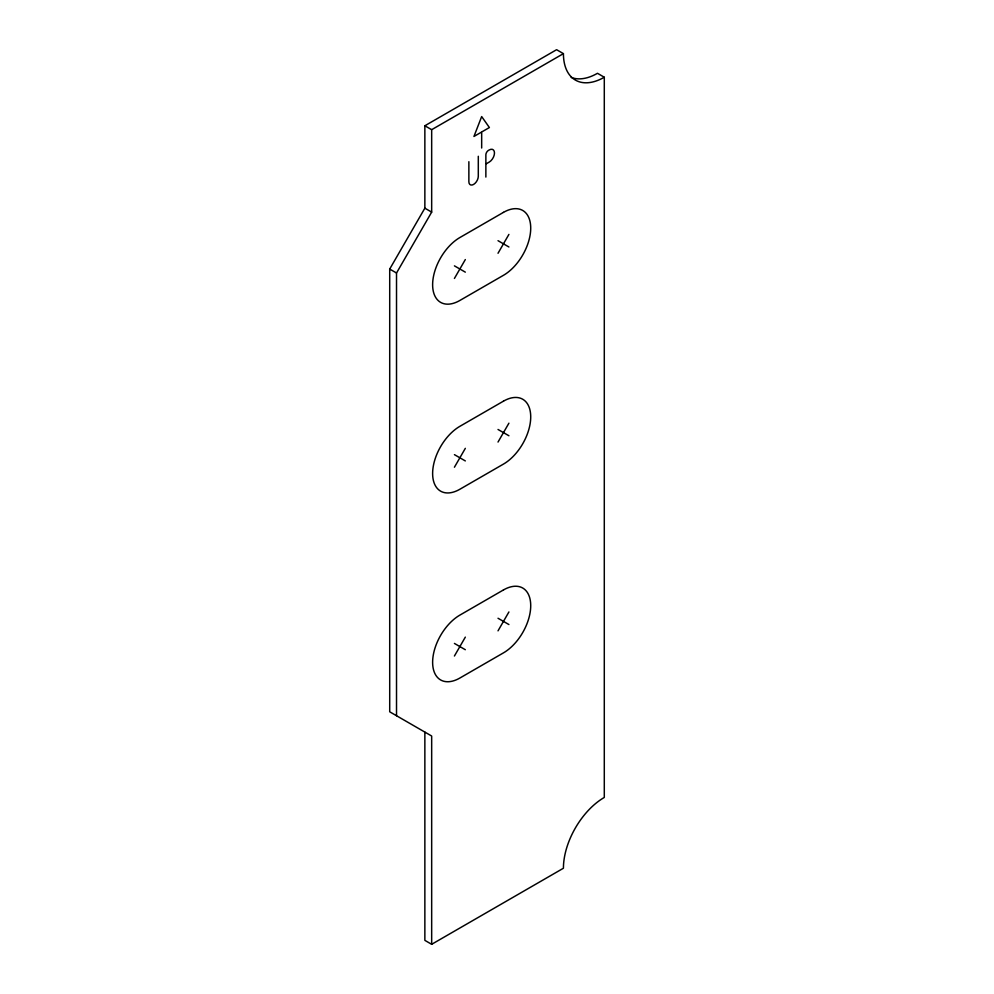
<?xml version="1.0" encoding="UTF-8"?>
<svg xmlns="http://www.w3.org/2000/svg" width="994" height="994" viewBox="0 0 994 994"><rect width="100%" height="100%" fill="white"/><g stroke="black" fill="none" stroke-linecap="round" stroke-linejoin="round"><path stroke-width="1.49" d="M431.669 944.3L431.669 736.02L389.71 711.803L389.71 269.063L424.86 208.181L424.86 125.766L556.603 49.7L563.424 53.639A57.801 33.374 -60 0 0 604.29 77.234L604.29 797.449A57.801 33.374 -60 0 0 563.424 868.234L431.669 944.3L424.86 940.361L424.86 732.093M396.519 715.73L396.519 273.002L431.669 212.12L431.669 129.692L563.424 53.639M454.42 278.444L465.329 259.558M498.019 253.271L508.916 234.398M454.42 467.23L465.329 448.344M498.019 442.057L508.916 423.183M454.42 656.015L465.329 637.129M498.019 630.842L508.916 611.956M481.133 132.314L473.952 136.451L481.668 116.559L489.396 127.543L481.668 131.991L481.668 148.019M486.414 163.712L489.222 162.084A7.43 4.287 -60 0 0 494.478 152.989A7.43 4.287 -60 0 0 489.222 149.957L488.427 150.417A3.616 2.087 -60 0 0 485.867 154.84L485.867 177.069M604.29 77.234L597.481 73.295A57.801 33.374 -60 0 1 571.177 77.408M424.86 125.766L431.669 129.692M498.019 240.685L508.916 246.984M424.86 208.181L431.669 212.12M454.42 265.858L465.329 272.145M389.71 269.063L396.519 273.002M498.019 429.47L508.916 435.757M454.42 454.643L465.329 460.93M498.019 618.256L508.916 624.543M454.42 643.429L465.329 649.716M478.3 156.269L478.3 176.273A6.66 3.852 -60 0 1 473.579 184.437A6.66 3.852 -60 0 1 468.87 181.716L468.87 161.711M503.473 212.368L459.874 237.541A38.53 22.253 -60 0 0 432.626 284.731A38.53 22.253 -60 0 0 459.874 300.461L503.473 275.301A38.53 22.253 -60 0 0 530.721 228.098A38.53 22.253 -60 0 0 503.473 212.368M503.473 401.154L459.874 426.327A38.53 22.253 -60 0 0 432.626 473.517A38.53 22.253 -60 0 0 459.874 489.247L503.473 464.086A38.53 22.253 -60 0 0 530.721 416.884A38.53 22.253 -60 0 0 503.473 401.154M503.473 589.939L459.874 615.112A38.53 22.253 -60 0 0 432.626 662.302A38.53 22.253 -60 0 0 459.874 678.032L503.473 652.859A38.53 22.253 -60 0 0 530.721 605.669A38.53 22.253 -60 0 0 503.473 589.939"/></g></svg>
